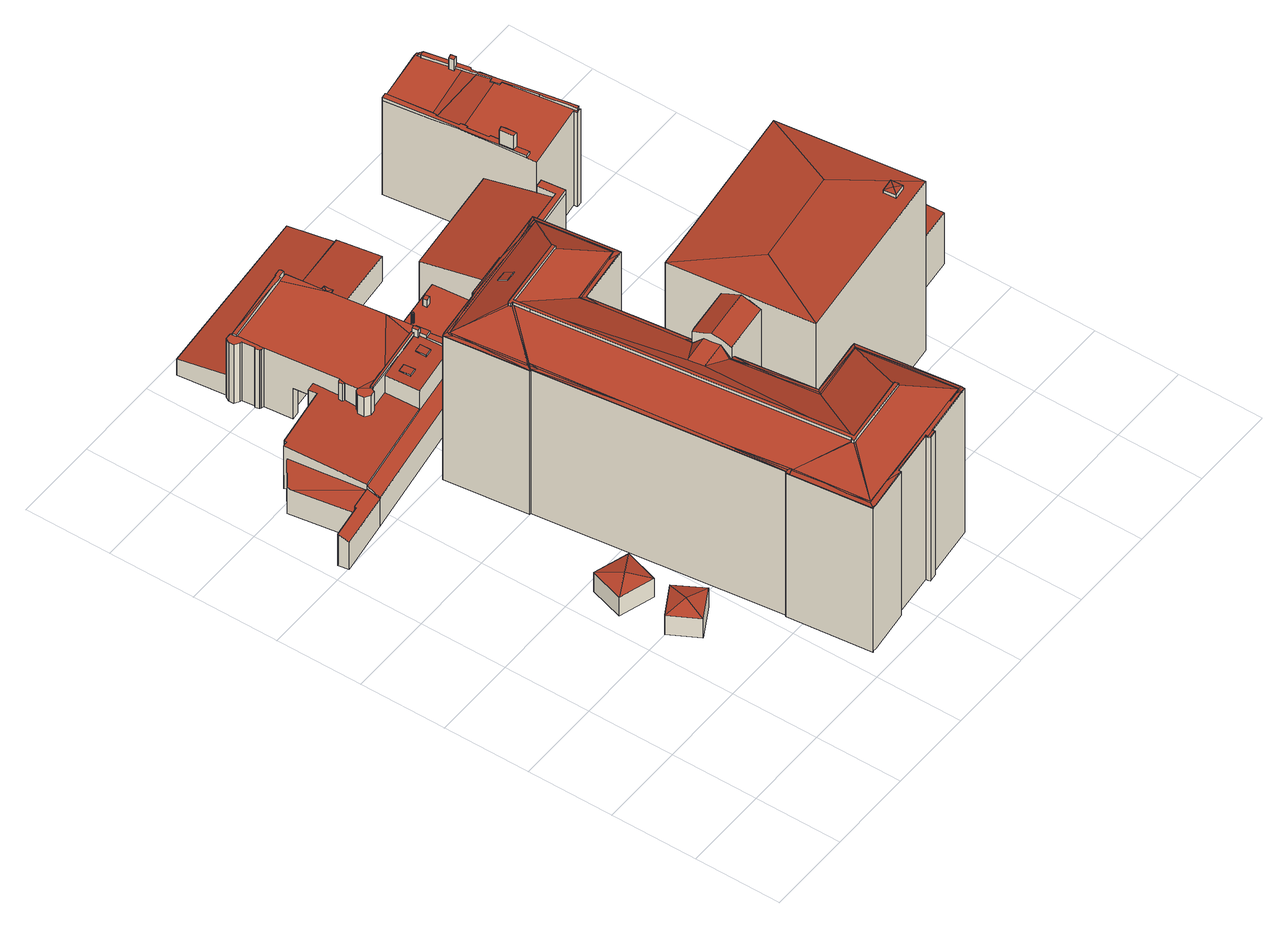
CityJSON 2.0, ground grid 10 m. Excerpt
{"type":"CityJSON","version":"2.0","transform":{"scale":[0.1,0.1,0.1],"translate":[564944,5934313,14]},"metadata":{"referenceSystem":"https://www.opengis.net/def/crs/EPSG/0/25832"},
"CityObjects":{
"building1":{"type":"Building","attributes":{"Grundfläche 2D":"15.761692","Grundhöhe NN":"17.625"},"geometry":[{"type":"Solid","lod":"3","boundaries":[[[[0,1,2]],[[0,3,1]],[[0,2,4]],[[0,4,3]],[[5,6,2,1]],[[6,7,4,2]],[[7,8,3,4]],[[8,5,1,3]],[[8,7,6,5]]]],"semantics":{"surfaces":[{"type":"RoofSurface"},{"type":"WallSurface"},{"type":"GroundSurface"}],"values":[[0,0,0,0,1,1,1,1,2]]}}]},
"building2":{"type":"Building","attributes":{"Grundfläche 2D":"17.175354","Grundhöhe NN":"17.719"},"geometry":[{"type":"Solid","lod":"3","boundaries":[[[[9,10,11]],[[9,12,10]],[[9,11,13]],[[9,13,12]],[[14,15,11,10]],[[15,16,13,11]],[[16,17,12,13]],[[17,14,10,12]],[[17,16,15,14]]]],"semantics":{"surfaces":[{"type":"RoofSurface"},{"type":"WallSurface"},{"type":"GroundSurface"}],"values":[[0,0,0,0,1,1,1,1,2]]}}]},
"building3":{"type":"Building","attributes":{"Grundfläche 2D":"710.421505","Grundhöhe NN":"17.082"},"children":["building3-1"],"geometry":[{"type":"MultiSurface","lod":"3","boundaries":[[[18,19,20,21,22,23,24,25,26,27,28,29,30,31,32,33,34,35,36,37,38,39,40,41,42,43,44,45,46]],[[47,48,49,50,51,52,53,54,55]],[[56,57,58,59,60,61,48,47,62,56,63]],[[64,65,66,67,68,69,70,71,52,51,72,73,74,75,76,77,78]],[[79,77,76,80,81]],[[78,82,83,84,85,64]],[[67,86,68]],[[87,83,82]],[[88,83,87,89]],[[87,90,91,89]],[[92,93,91,90]],[[94,95,93]],[[96,97,93,95]],[[91,93,98]],[[93,97,98]],[[94,99,95]],[[100,59,101,59]],[[100,60,59]],[[100,102,103,60]],[[104,102,105]],[[104,103,102]],[[105,106,104]],[[106,107,104]],[[104,107,108,109]],[[109,108,110,111]],[[111,112,109]],[[112,113,114,109]],[[114,115,109]],[[116,115,117,118]],[[118,119,120,116]],[[109,115,116]],[[121,122,123,124,120,119]],[[123,125,126,127,124]],[[128,126,125]],[[128,129,130,126]],[[129,131,132,130]],[[131,133,134,135,132]],[[134,136,137,138,139,135]],[[138,137,140,141,142,143,144]],[[143,145,146,147]],[[145,143,142]],[[148,149,147,146]],[[150,147,149,151,152,153]],[[154,153,152]],[[130,155,156,126]],[[157,158,159]],[[95,159,158]],[[160,161,162,163,157]],[[161,164,162]],[[165,149,148]],[[166,167,168,169,170,162,164,152,151,149,165]],[[142,141,140,171]],[[171,165,142]],[[146,145,165,148]],[[165,145,142]],[[140,137,172,171]],[[173,171,172,136]],[[173,136,174,133]],[[131,173,133]],[[129,173,131]],[[125,123,175]],[[129,125,175,173]],[[121,175,123,122]],[[121,119,175]],[[119,118,175]],[[176,117,115]],[[176,115,114]],[[176,175,118,117]],[[177,113,112,111]],[[111,110,177]],[[177,176,114,113]],[[178,100,59]],[[107,106,178]],[[178,106,105,102]],[[102,179,178]],[[179,102,100]],[[179,100,178]],[[177,110,108]],[[62,180,57,56]],[[59,58,57,180,178,59,101]],[[62,47,180]],[[54,180,47,55]],[[54,53,180]],[[53,52,180]],[[84,180,52,68]],[[86,67,84]],[[86,84,68]],[[67,66,84]],[[84,66,65]],[[84,65,64]],[[84,64,85]],[[84,83,84,85]],[[84,83,88,89,181]],[[89,91,181]],[[181,91,182,183]],[[97,96,95,158,183,182,98]],[[184,185,84,181]],[[186,187,188,189,180,84,185]],[[183,190,191,192,184,181]],[[158,163,193,190,183]],[[170,194,193,163,162]],[[171,173,195,196]],[[195,173,175,197,198,199]],[[200,166,165,171,196,201]],[[197,175,202,203]],[[177,204,205,206]],[[177,108,107,178,207,208,209,204]],[[210,202,175,176,206]],[[177,206,176]],[[211,180,189]],[[212,178,180,211]],[[212,213,178]],[[178,213,207]],[[157,163,158]],[[214,164,161]],[[215,216,217,218,219,220]],[[221,222,217,216,223,224]],[[205,204,209,208,43,42,41]],[[208,207,44,43]],[[207,213,212,46,45,44]],[[212,211,18,46]],[[189,188,187,186,21,20,19,18,211]],[[186,185,184,192,24,23,22,21]],[[26,25,24,192,191,190]],[[190,193,194,28,27,26]],[[169,168,167,31,30,29,28,194,170]],[[167,166,200,201,33,32,31]],[[199,35,34,33,201,196,195]],[[197,203,37,36,35,199,198]],[[203,202,210,39,38,37]],[[210,206,40,39]],[[206,205,41,40]],[[49,48,225,226,227,228,72,51,50]],[[228,229,73,72]],[[229,230,75,74,73]],[[230,231,232,80,76,75]],[[232,233,234,79,81,80]],[[234,235,77,79]],[[235,236,82,78,77]],[[82,236,237,90,87]],[[90,237,238,93,92]],[[238,239,94,93]],[[99,159,95]],[[182,91,98]],[[89,88,89,91]],[[70,68,52,71]],[[70,69,68]],[[54,53,52,53]],[[54,53,54,55]],[[125,129,128]],[[133,174,134,133,131]],[[172,137,136,134,174,136]],[[151,152,151,149]],[[214,154,152]],[[240,241,147,150,153]],[[241,242,243,138,144,143,147]],[[138,243,244,135,139]],[[244,245,246,130,132,135]],[[246,247,155,130]],[[247,248,156,155]],[[248,249,126,156]],[[249,250,124,127,126]],[[124,250,251,116,120]],[[109,116,251,252]],[[252,253,104,109]],[[253,254,103,104]],[[60,103,254,225,48,61]],[[154,220,219,218,255,256,240,153]],[[157,159,99,224,223,216,215,220,154,214,161,160]],[[221,224,99,94,239,257,258,222]],[[255,218,217,222,258]],[[241,240,256,259]],[[260,243,242,241,259,261]],[[244,243,260,262]],[[263,246,245,244,262,264]],[[247,246,263,265]],[[248,247,265,266]],[[249,248,266,267]],[[250,249,267,268]],[[251,250,268,269]],[[252,251,269,270]],[[253,252,270,271]],[[254,253,271,272]],[[225,254,272,273]],[[274,275,228,227,226,225,273,276]],[[229,228,275,277]],[[230,229,277,278]],[[279,232,231,230,278,280]],[[281,234,233,232,279,282]],[[235,234,281,283]],[[236,235,283,284]],[[237,236,284,285]],[[238,237,285,286]],[[239,238,286,257]],[[282,279,280,278,277,275,274,276,273,272,271,270,269,268,267,266,265,263,264,262,260,261,259,256,255,258,257,286,285,284,283,281]]],"semantics":{"surfaces":[{"type":"RoofSurface"},{"type":"WallSurface"},{"type":"GroundSurface"}],"values":[0,0,0,0,0,0,0,0,0,0,0,0,0,0,0,0,0,0,0,0,0,0,0,0,0,0,0,0,0,0,0,0,0,0,0,0,0,0,0,0,0,0,0,0,0,0,0,0,0,0,0,0,0,0,0,0,0,0,0,0,0,0,0,0,0,0,0,0,0,0,0,0,0,0,0,0,0,0,0,0,0,0,0,0,0,0,0,0,0,0,0,0,0,0,0,0,0,0,0,0,0,0,0,0,0,0,0,0,0,0,0,0,0,0,0,0,0,1,1,1,1,1,1,1,1,1,1,1,1,1,1,1,1,1,1,1,1,1,1,1,1,1,1,1,1,1,1,1,1,1,1,1,1,1,1,1,1,1,1,1,1,1,1,1,1,1,1,1,1,1,1,1,1,1,1,1,1,1,1,1,1,1,1,1,1,1,1,1,1,1,1,1,1,1,2]}}]},
"building3-1":{"type":"BuildingInstallation","parents":["building3"],"geometry":[{"type":"MultiSurface","lod":"3","boundaries":[[[287,288,289,290]],[[290,289,291,292]],[[287,290,292,293]],[[288,287,293,294]],[[289,288,294,291]]],"semantics":{"surfaces":[{"type":"RoofSurface"},{"type":"WallSurface"}],"values":[0,1,1,1,1]}}]},
"building4":{"type":"Building","attributes":{"Grundfläche 2D":"475.660604","Grundhöhe NN":"16.672"},"children":["building4-1","building4-2","building4-3","building4-4","building4-5","building4-6","building4-7","building4-8"],"geometry":[{"type":"Solid","lod":"3","boundaries":[[[[295,296,297,298,299,300,301,302,303,304,305,306,307]],[[308,304,303]],[[309,310,311]],[[311,310,312,313]],[[314,310,307,315]],[[316,310,314,317]],[[317,318,319,320,321,322,323,324,325,313,312,310,316]],[[326,327,328,317,314]],[[319,318,329,330,331,332,320]],[[333,334,335,336,337,338,339,340,341,342,323,322,321,343,344,345]],[[346,325,324,347,348,349]],[[350,351,311,313,352,353,354]],[[355,356,357,358,359,360,361]],[[362,363,364,365,366,367,368]],[[369,370,371,372,373,374,375,376,377,378]],[[379,380,381,382]],[[381,383,382]],[[384,385,386,387,388,389]],[[390,391,392,393,394,395,396,397,398,399,400,401,402,403,404,405,406,407,408,409,410,411,412,413]],[[365,384,389,366]],[[366,389,414,415,367]],[[368,367,415,416]],[[375,374,417,418]],[[376,375,418,419]],[[377,376,419,420]],[[295,411,410,296]],[[296,410,364,363,297]],[[297,363,362,298]],[[299,298,362,368,300]],[[302,301,300,368,416,421,303]],[[308,303,421,422]],[[422,327,308]],[[305,304,308,327,326,314]],[[305,314,315,306]],[[315,307,306]],[[380,379,423,424]],[[383,381,380,424,425]],[[311,413,412,309]],[[295,307,310,309,412,411]],[[327,422,426,328]],[[318,317,328,426,427,428,429,430,431,356,355,329]],[[329,355,361,330]],[[373,372,331,330,361,360]],[[331,372,371,332]],[[332,371,370,320]],[[320,370,369,321]],[[321,369,378,343]],[[432,344,343,378,377,420]],[[345,344,432,433]],[[333,345,433,434]],[[334,333,434,435]],[[335,334,435,436]],[[336,335,436,437]],[[337,336,437,438]],[[338,337,438,439]],[[339,338,439,440]],[[340,339,440,441]],[[442,341,340,441]],[[342,341,442,443]],[[323,342,443,444]],[[323,444,445,446,447,448,449,403,402,324]],[[347,324,402,401,400]],[[347,400,399,348]],[[348,399,398,349]],[[349,398,397,346]],[[346,397,396,325]],[[325,396,395,313]],[[313,395,394,352]],[[352,394,393,353]],[[353,393,392,354]],[[354,392,391,350]],[[350,391,390,351]],[[351,390,413,311]],[[357,356,431,450]],[[358,357,450,451]],[[360,359,358,451,417,374,373]],[[384,382,383,385]],[[385,383,425,452,386]],[[387,386,452,453]],[[388,387,453,454]],[[389,388,454,414]],[[404,403,449,455]],[[405,404,455,456]],[[406,405,456,457]],[[407,406,457,458]],[[408,407,458,459]],[[382,384,365,409,408,459,423,379]],[[409,365,364,410]],[[460,461,428,427]],[[430,429,462,463]],[[462,464,465,463]],[[465,464,446,445]],[[466,448,447,467]],[[467,461,460,466]],[[449,448,466,460,427,426,422,421,416,415,414,454,453,452,425,424,423,459,458,457,456,455]],[[444,443,442,441,440,439,438,437,436,435,434,433,432,420,419,418,417,451,450,431,430,463,465,445]],[[464,462,429,428,461,467,447,446]]]],"semantics":{"surfaces":[{"type":"RoofSurface"},{"type":"WallSurface"},{"type":"GroundSurface"},{"type":"OuterCeilingSurface"}],"values":[[0,0,0,0,0,0,0,0,0,0,0,0,0,0,0,0,0,0,0,1,1,1,1,1,1,1,1,1,1,1,1,1,1,1,1,1,1,1,1,1,1,1,1,1,1,1,1,1,1,1,1,1,1,1,1,1,1,1,1,1,1,1,1,1,1,1,1,1,1,1,1,1,1,1,1,1,1,1,1,1,1,1,1,1,1,1,1,1,1,1,1,1,1,1,2,2,3]]}}]},
"building4-1":{"type":"BuildingInstallation","parents":["building4"],"geometry":[{"type":"MultiSurface","lod":"3","boundaries":[[[468,469,470,471,472]],[[473,297,298,472,471,470]],[[299,300,468,472,298]],[[469,468,300,301]]],"semantics":{"surfaces":[{"type":"RoofSurface"},{"type":"WallSurface"}],"values":[0,1,1,1]}}]},
"building4-2":{"type":"BuildingInstallation","parents":["building4"],"geometry":[{"type":"MultiSurface","lod":"3","boundaries":[[[474,475,476,477]],[[477,476,478,479]],[[479,480,474,477]],[[480,481,475,474]],[[476,475,481,478]]],"semantics":{"surfaces":[{"type":"RoofSurface"},{"type":"WallSurface"}],"values":[0,1,1,1,1]}}]},
"building4-3":{"type":"BuildingInstallation","parents":["building4"],"geometry":[{"type":"MultiSurface","lod":"3","boundaries":[[[482,483,484,485,486]],[[484,483,487,488,306,489]],[[484,489,490,491,492,485]],[[492,493,494,482,486,485]],[[304,305,487,483,482,494]]],"semantics":{"surfaces":[{"type":"RoofSurface"},{"type":"WallSurface"}],"values":[0,1,1,1,1]}}]},
"building4-4":{"type":"BuildingInstallation","parents":["building4"],"geometry":[{"type":"MultiSurface","lod":"3","boundaries":[[[495,496,497,498]],[[495,498,499,500]],[[498,497,501,499]],[[496,495,500,502]],[[497,496,502,501]]],"semantics":{"surfaces":[{"type":"RoofSurface"},{"type":"WallSurface"}],"values":[0,1,1,1,1]}}]},
"building4-5":{"type":"BuildingInstallation","parents":["building4"],"geometry":[{"type":"MultiSurface","lod":"3","boundaries":[[[503,504,494,493,492,491,505,506]],[[470,469,506,505]],[[473,470,505,491,490]],[[301,302,303,503,506,469]],[[303,308,504,503]],[[494,504,308,304]]],"semantics":{"surfaces":[{"type":"RoofSurface"},{"type":"WallSurface"}],"values":[0,1,1,1,1,1]}}]},
"building4-6":{"type":"BuildingInstallation","parents":["building4"],"geometry":[{"type":"MultiSurface","lod":"3","boundaries":[[[507,508,509,510,511,488,487,512]],[[311,309,511,510,513]],[[511,309,310,307,315,306,488]],[[315,314,514,512,487,305,306]],[[507,512,514,316,515,516,517,312,513,510,509,508]]],"semantics":{"surfaces":[{"type":"RoofSurface"},{"type":"WallSurface"}],"values":[0,1,1,1,1]}}]},
"building4-7":{"type":"BuildingInstallation","parents":["building4"],"geometry":[{"type":"MultiSurface","lod":"3","boundaries":[[[518,519,520,521,522]],[[523,524,525,526,518,522,527,528,529]],[[530,531,319,330,529,528,527,522,521,520,532,322]],[[529,330,331,524,523]],[[331,332,525,524]],[[332,320,526,525]],[[320,321,533,519,518,526]],[[520,519,533,532]]],"semantics":{"surfaces":[{"type":"RoofSurface"},{"type":"WallSurface"}],"values":[0,0,1,1,1,1,1,1]}}]},
"building4-8":{"type":"BuildingInstallation","parents":["building4"],"geometry":[{"type":"MultiSurface","lod":"3","boundaries":[[[534,535,536,537,538]],[[536,539,540,537]],[[541,536,535,534,542,543]],[[536,541,543,544,539]],[[545,546,547,534,538,537]],[[547,548,543,542,534]],[[543,548,549,539,544]],[[539,549,545,537,540]]],"semantics":{"surfaces":[{"type":"RoofSurface"},{"type":"WallSurface"}],"values":[0,0,0,0,1,1,1,1]}}]},
"building5":{"type":"Building","attributes":{"Grundfläche 2D":"185.654263","Grundhöhe NN":"17.090"},"children":["building5-1","building5-2","building5-3"],"geometry":[{"type":"MultiSurface","lod":"3","boundaries":[[[550,551,552,553,554,555,556,557,558,559]],[[560,561,562,563,564,565,566,567,568,569,570,571,572]],[[573,574,575,576,577]],[[578,579,553,552]],[[579,580,554,553]],[[580,581,555,554]],[[581,582,556,555]],[[583,557,556,582]],[[583,584,558,557]],[[584,574,559,558]],[[574,573,550,559]],[[577,570,551,550,573]],[[569,578,552,551,570]],[[584,583,585,586]],[[574,584,586,587]],[[575,574,587,588]],[[576,575,588,589]],[[570,569,578,577,576,589,590,571]],[[579,578,569,591,592]],[[580,579,592,593]],[[581,580,593,594]],[[582,581,594,595]],[[583,582,595,585]],[[560,572,596,597]],[[561,560,597,598]],[[562,561,598,599]],[[563,562,599,600]],[[564,563,600,601]],[[565,564,601,602]],[[566,565,602,603]],[[567,566,603,604]],[[568,567,604,605]],[[569,568,605,591]],[[572,571,590,596]],[[602,601,600,599,598,597,596,590,589,588,587,586,585,595,594,593,592,591,605,604,603]]],"semantics":{"surfaces":[{"type":"RoofSurface"},{"type":"WallSurface"},{"type":"GroundSurface"}],"values":[0,0,0,1,1,1,1,1,1,1,1,1,1,1,1,1,1,1,1,1,1,1,1,1,1,1,1,1,1,1,1,1,1,1,2]}}]},
"building5-1":{"type":"BuildingInstallation","parents":["building5"],"geometry":[{"type":"MultiSurface","lod":"3","boundaries":[[[606,607,608,609,610,611,612,613,614,615,616]],[[617,618,607,606]],[[618,619,608,607]],[[619,620,609,608]],[[621,622,616,615]],[[622,617,606,616]],[[620,623,610,609]],[[623,624,611,610]],[[624,625,612,611]],[[625,626,613,612]],[[614,613,626,627]],[[627,621,615,614]]],"semantics":{"surfaces":[{"type":"RoofSurface"},{"type":"WallSurface"}],"values":[0,1,1,1,1,1,1,1,1,1,1,1]}}]},
"building5-2":{"type":"BuildingInstallation","parents":["building5"],"geometry":[{"type":"MultiSurface","lod":"3","boundaries":[[[628,629,630,631]],[[631,630,632,633]],[[633,634,628,631]],[[629,628,634,635]],[[635,632,630,629]]],"semantics":{"surfaces":[{"type":"RoofSurface"},{"type":"WallSurface"}],"values":[0,1,1,1,1]}}]},
"building5-3":{"type":"BuildingInstallation","parents":["building5"],"geometry":[{"type":"MultiSurface","lod":"3","boundaries":[[[636,637,638,639]],[[640,641,639,638]],[[641,642,636,639]],[[642,643,637,636]],[[643,640,638,637]],[[643,642,641,640]]],"semantics":{"surfaces":[{"type":"RoofSurface"},{"type":"WallSurface"},{"type":"OuterCeilingSurface"}],"values":[0,1,1,1,1,2]}}]},
"building6":{"type":"Building","attributes":{"Grundfläche 2D":"515.002948","Grundhöhe NN":"16.293"},"children":["building6-1","building6-2"],"geometry":[{"type":"Solid","lod":"3","boundaries":[[[[644,645,646]],[[644,647,648,645]],[[649,648,647]],[[649,646,645,648]],[[650,651,652,653]],[[651,654,655,652]],[[656,657,658,659,660,661]],[[655,654,662,663]],[[653,652,655,663,664]],[[665,666,650,653,664,667]],[[668,644,646,656,661,669]],[[647,644,668,670]],[[654,651,650,666,665,667,671,649,647,670,662]],[[657,656,646,649,671,672]],[[659,658,673,674]],[[660,659,674,675]],[[661,660,675,669]],[[658,657,672,673]],[[667,664,663,662,670,668,669,675,674,673,672,671]]]],"semantics":{"surfaces":[{"type":"RoofSurface"},{"type":"WallSurface"},{"type":"GroundSurface"}],"values":[[0,0,0,0,0,0,0,1,1,1,1,1,1,1,1,1,1,1,2]]}}]},
"building6-1":{"type":"BuildingInstallation","parents":["building6"],"geometry":[{"type":"MultiSurface","lod":"3","boundaries":[[[676,677,678]],[[678,677,679]],[[680,677,676]],[[679,677,680]],[[676,678,681,682]],[[680,676,682,683]],[[683,684,679,680]],[[684,681,678,679]]],"semantics":{"surfaces":[{"type":"RoofSurface"},{"type":"WallSurface"}],"values":[0,0,0,0,1,1,1,1]}}]},
"building6-2":{"type":"BuildingInstallation","parents":["building6"],"geometry":[{"type":"MultiSurface","lod":"3","boundaries":[[[685,666,686,687]],[[688,689,687,686]],[[689,690,685,687]],[[690,665,666,685]],[[665,688,686,666]],[[665,690,689,688]]],"semantics":{"surfaces":[{"type":"RoofSurface"},{"type":"WallSurface"},{"type":"OuterCeilingSurface"}],"values":[0,1,1,1,1,2]}}]},
"building7":{"type":"Building","attributes":{"Grundfläche 2D":"132.477520","Grundhöhe NN":"14.733"},"children":["building7-1","building7-2","building7-3","building7-4"],"geometry":[{"type":"Solid","lod":"3","boundaries":[[[[691,692,693,694,695,696,697,698,699,700,701,702,703,704,705,706]],[[707,708,707,709]],[[710,711,709,712,698,697,696,695,713,714,715,716,717,718],[707,708,707,709]],[[719,720,721,722,723,711,710,718,717,724,725]],[[693,692,691,706,726,727]],[[728,729,714,713,695,694,693,727,730]],[[715,714,729,731]],[[716,715,731,732]],[[724,717,716,732,733,719,725]],[[734,735,722,721,720,719,733,736]],[[723,722,735,737]],[[738,739,701,700,699,698,712,709,711,723,737,740]],[[703,702,701,739,741]],[[742,705,704,703,741,743]],[[706,705,742,726]],[[728,730,727,726,742,743,741,739,738,740,737,735,734,736,733,732,731,729]]]],"semantics":{"surfaces":[{"type":"RoofSurface"},{"type":"WallSurface"},{"type":"GroundSurface"}],"values":[[0,0,0,0,1,1,1,1,1,1,1,1,1,1,1,2]]}}]},
"building7-1":{"type":"BuildingInstallation","parents":["building7"],"geometry":[{"type":"MultiSurface","lod":"3","boundaries":[[[744,745,746,747,748,749]],[[750,751,752,747,746,745,753]],[[752,754,748,747]],[[754,755,756,757,744,749,748]],[[745,744,757,753]]],"semantics":{"surfaces":[{"type":"RoofSurface"},{"type":"WallSurface"}],"values":[0,1,1,1,1]}}]},
"building7-2":{"type":"BuildingInstallation","parents":["building7"],"geometry":[{"type":"MultiSurface","lod":"3","boundaries":[[[758,759,725,760]],[[761,762,763,764,765,759,758,766,755,754,752,751,767,768,769,770,771,772,773,774,775,776,777,778,779,780,781,782,783]],[[724,725,759,765,716,717]],[[758,760,784]],[[766,758,784,785]],[[755,766,785,756]],[[786,787,788,708,789,790,791,774,773,772,771,770,769,768,767,751,750,718]],[[775,774,791,792]],[[792,696,793,776,775]],[[793,794,777,776]],[[777,794,795,778]],[[795,796,797,798,781,780,779,778]],[[798,691,782,781]],[[691,692,693,783,782]],[[693,694,695,713,714,763,762,761,783]],[[714,715,764,763]],[[715,716,765,764]]],"semantics":{"surfaces":[{"type":"RoofSurface"},{"type":"WallSurface"}],"values":[0,0,1,1,1,1,1,1,1,1,1,1,1,1,1,1,1]}}]},
"building7-3":{"type":"BuildingInstallation","parents":["building7"],"geometry":[{"type":"MultiSurface","lod":"3","boundaries":[[[799,800,801,802,803]],[[804,805,801,800]],[[805,806,802,801]],[[802,806,807,808,809,810,799,803]],[[810,804,800,799]]],"semantics":{"surfaces":[{"type":"RoofSurface"},{"type":"WallSurface"}],"values":[0,1,1,1,1]}}]},
"building7-4":{"type":"BuildingInstallation","parents":["building7"],"geometry":[{"type":"MultiSurface","lod":"3","boundaries":[[[811,812,813,806,805,804,810,814,815,816,817,818,819,820,821,822,823,824,825,826,827,828,829]],[[813,812,700,830]],[[830,807,806,813]],[[814,810,809,831]],[[831,832,815,814]],[[816,815,832,833]],[[833,834,817,816]],[[835,819,818,817,834,697]],[[835,836,820,819]],[[822,821,820,836,837,707]],[[707,838,823,822]],[[839,722,827,826,825,824,823,838,840,710]],[[828,827,722,723]],[[723,711,709,712,698,699,700,812,811,829,828]]],"semantics":{"surfaces":[{"type":"RoofSurface"},{"type":"WallSurface"}],"values":[0,1,1,1,1,1,1,1,1,1,1,1,1,1]}}]}
},
"vertices":[
[131,178,69],[159,171,63],[140,204,63],[122,151,63],[104,184,63],[159,171,36],[140,204,36],[104,184,36],[122,151,36],
[124,246,69],[150,260,64],[110,273,64],[138,221,63],[98,234,63],[150,260,37],[110,273,37],[98,234,37],[138,221,37],
[249,62,260],[251,62,260],[254,63,260],[336,72,260],[336,73,260],[335,75,260],[335,76,260],[334,76,260],[254,66,260],[253,77,260],[253,78,260],[209,438,260],[209,439,260],[209,440,260],[210,440,260],[291,449,260],[291,452,260],[291,453,260],[205,443,260],[203,442,260],[203,441,260],[203,439,260],[204,439,260],[206,439,260],[206,438,260],[208,420,260],[250,66,260],[249,65,260],[248,65,260],[211,15,234],[207,9,233],[208,10,233],[212,10,233],[260,16,233],[244,19,234],[228,17,234],[220,16,234],[212,15,234],[209,24,234],[207,41,234],[206,65,234],[201,102,234],[196,101,233],[206,14,233],[210,15,234],[210,26,234],[378,33,234],[371,32,234],[362,31,234],[367,32,234],[365,33,234],[325,28,234],[316,27,234],[259,20,234],[263,16,233],[262,19,233],[312,24,233],[316,25,233],[316,22,233],[325,24,233],[385,31,233],[326,21,233],[317,20,233],[318,20,233],[389,31,233],[385,35,234],[384,35,234],[384,33,234],[370,33,234],[389,35,233],[378,95,234],[371,148,234],[375,153,233],[371,149,234],[371,153,233],[305,145,233],[293,238,233],[292,215,234],[295,184,234],[302,143,233],[301,141,234],[289,237,234],[202,103,234],[202,102,234],[201,105,234],[196,106,233],[198,106,233],[200,107,233],[192,178,233],[192,179,233],[180,288,234],[164,387,233],[179,293,234],[168,381,234],[167,391,233],[168,391,234],[166,391,234],[166,392,234],[162,387,233],[165,393,234],[159,447,234],[155,474,234],[151,480,233],[155,479,234],[156,480,234],[156,481,234],[151,483,233],[178,483,234],[215,491,233],[156,484,233],[268,494,234],[294,497,234],[268,498,233],[311,499,234],[328,505,233],[327,501,234],[328,501,234],[331,505,233],[328,500,234],[339,413,234],[343,408,233],[342,413,233],[337,413,234],[333,412,234],[327,411,234],[339,408,233],[341,408,233],[326,411,234],[271,403,234],[274,400,233],[269,404,234],[272,383,234],[283,324,233],[279,324,234],[283,290,234],[288,282,233],[284,281,234],[268,499,233],[214,493,233],[288,249,246],[287,238,234],[289,237,232],[286,259,246],[285,268,246],[253,264,246],[256,246,246],[283,280,234],[268,405,234],[210,440,256],[209,440,256],[209,439,256],[209,438,256],[210,431,256],[337,414,234],[338,414,234],[327,499,234],[328,501,233],[157,479,234],[167,393,234],[169,393,234],[203,102,234],[202,105,234],[212,16,234],[370,148,234],[302,141,234],[300,139,234],[335,75,257],[336,73,257],[336,72,256],[258,63,256],[254,63,256],[251,62,256],[254,66,256],[334,76,256],[335,76,256],[253,77,256],[253,78,256],[291,452,256],[291,450,256],[205,443,256],[214,444,256],[291,453,256],[289,449,256],[291,449,256],[203,441,256],[203,442,256],[206,438,256],[206,439,256],[204,439,256],[250,66,256],[208,420,256],[206,436,256],[203,439,256],[249,62,256],[248,65,256],[249,65,256],[284,281,232],[285,268,254],[286,259,258],[345,266,258],[342,288,249],[288,282,249],[284,281,249],[293,238,249],[347,244,249],[288,249,254],[289,237,249],[207,9,232],[208,10,232],[212,10,232],[263,16,232],[262,19,232],[316,25,232],[316,22,232],[317,20,232],[318,20,232],[326,21,232],[325,24,232],[389,31,232],[375,153,232],[305,145,232],[293,238,232],[288,282,232],[274,400,232],[341,408,232],[343,408,232],[331,505,232],[328,505,232],[268,498,232],[268,499,232],[214,493,232],[215,491,232],[151,483,232],[162,387,232],[164,387,232],[198,106,232],[196,106,232],[342,288,31],[288,282,31],[293,238,31],[347,244,31],[274,400,31],[343,408,31],[341,408,31],[331,505,31],[268,498,31],[328,505,31],[268,499,31],[214,493,31],[215,491,31],[151,483,31],[162,387,31],[164,387,31],[198,106,31],[196,106,31],[207,9,31],[212,10,31],[263,16,31],[208,10,31],[262,19,31],[316,25,31],[317,20,31],[316,22,31],[326,21,31],[318,20,31],[325,24,31],[389,31,31],[375,153,31],[305,145,31],
[249,480,240],[237,479,240],[238,468,246],[250,469,246],[238,468,245],[250,469,245],[249,480,239],[237,479,239],
[173,568,106],[178,530,103],[240,539,103],[240,538,103],[247,539,103],[248,539,103],[244,565,105],[243,573,106],[242,579,106],[236,579,106],[232,578,106],[232,576,106],[201,572,106],[242,580,106],[149,565,109],[173,568,108],[149,566,109],[166,570,108],[141,577,109],[232,578,105],[232,576,105],[179,572,108],[241,615,105],[233,678,105],[217,725,105],[216,729,105],[130,718,109],[130,713,109],[132,683,109],[141,599,109],[140,592,109],[236,579,105],[242,580,105],[245,580,105],[228,726,105],[225,726,105],[224,731,105],[216,730,105],[118,709,109],[124,705,109],[126,705,109],[128,690,109],[127,690,109],[126,689,109],[127,685,109],[128,684,109],[129,684,109],[129,683,109],[128,720,109],[121,720,109],[118,715,109],[139,592,109],[138,598,109],[137,597,109],[137,593,109],[141,561,109],[147,562,109],[138,577,109],[134,572,109],[135,565,109],[228,726,59],[233,678,62],[335,688,62],[330,739,58],[329,739,58],[225,729,58],[225,726,59],[240,538,75],[240,539,76],[178,530,76],[66,512,76],[68,498,66],[250,526,66],[248,539,75],[130,718,56],[216,729,56],[216,730,56],[224,731,56],[225,729,56],[329,739,56],[324,794,49],[117,776,49],[123,720,56],[128,720,56],[55,600,70],[29,581,63],[29,576,63],[66,512,70],[40,508,63],[66,512,72],[40,508,72],[40,506,71],[1,500,71],[3,488,65],[68,498,65],[147,562,82],[141,561,82],[135,565,82],[134,572,83],[138,577,83],[141,577,83],[140,592,85],[139,592,85],[137,593,85],[137,597,85],[138,598,86],[139,598,86],[141,599,86],[138,628,88],[128,627,88],[129,617,88],[59,606,88],[59,603,87],[54,603,87],[66,512,78],[178,530,78],[173,568,82],[149,565,82],[149,566,82],[68,498,27],[250,526,27],[248,539,27],[329,739,27],[324,794,27],[117,776,27],[123,720,27],[242,579,27],[242,580,27],[55,600,27],[29,581,27],[40,508,27],[245,580,27],[238,638,27],[238,638,70],[235,666,70],[235,666,27],[233,678,27],[121,720,27],[118,715,27],[118,709,27],[124,705,27],[126,705,27],[128,690,27],[127,690,27],[126,689,27],[127,685,27],[128,684,27],[129,684,27],[129,683,27],[132,683,27],[135,650,27],[135,650,70],[137,632,70],[137,632,27],[138,628,27],[335,688,27],[330,739,27],[40,506,27],[1,500,27],[3,488,27],[128,627,27],[129,617,27],[59,606,27],[59,603,27],[54,603,27],[146,627,27],[146,627,70],[143,656,70],[143,656,27],[144,651,70],[144,651,27],[145,633,27],[145,633,70],
[248,539,107],[244,565,107],[237,564,107],[240,539,107],[240,538,107],[237,564,105],
[227,552,106],[226,564,107],[217,563,107],[218,551,106],[217,563,105],[218,551,104],[227,552,104],[226,564,105],
[236,579,116],[232,578,116],[233,571,116],[237,572,116],[237,575,116],[232,578,111],[232,576,111],[233,571,106],[236,572,106],[236,572,110],[237,572,110],[237,575,110],[236,579,110],
[197,549,106],[195,561,107],[186,560,107],[188,548,106],[188,548,104],[197,549,104],[186,560,106],[195,561,106],
[242,579,110],[242,580,110],[237,564,110],[244,565,110],
[173,571,111],[170,571,111],[169,571,111],[149,568,111],[149,565,111],[232,579,111],[149,568,109],[232,579,105],[173,571,108],[170,571,108],[169,571,108],
[130,718,111],[128,718,111],[129,713,111],[130,713,111],[203,723,111],[225,729,111],[224,731,111],[216,730,111],[216,729,111],[216,724,111],[217,725,111],[225,726,111],[203,723,105],[216,724,105],[129,713,109],[128,718,109],
[271,700,62],[266,704,62],[265,704,62],[261,699,62],[266,699,62],[260,709,62],[261,704,62],[266,705,62],[270,705,62],[270,710,62],[265,710,62],[261,699,61],[266,699,61],[271,700,61],[270,710,60],[260,709,60],
[467,576,106],[338,560,106],[339,553,106],[409,562,106],[410,559,106],[418,561,106],[418,563,106],[477,571,106],[474,598,106],[465,597,106],[245,580,63],[242,580,63],[242,579,63],[247,539,63],[248,539,63],[300,545,63],[300,542,63],[310,543,63],[310,550,63],[339,553,63],[338,560,63],[332,626,63],[241,615,63],[467,576,100],[465,597,97],[458,655,87],[331,641,87],[338,560,101],[339,553,102],[409,562,102],[410,559,102],[418,561,102],[418,563,102],[477,571,101],[474,598,97],[477,571,31],[474,598,31],[465,597,31],[458,655,31],[331,641,31],[332,626,31],[339,553,31],[409,562,31],[410,559,31],[418,561,31],[418,563,31],[241,615,31],[245,580,31],[242,580,31],[242,579,31],[247,539,31],[248,539,31],[300,545,31],[300,542,31],[310,543,31],[310,550,31],
[280,613,76],[279,613,76],[279,612,76],[278,612,76],[278,611,76],[279,611,76],[279,610,76],[280,610,76],[281,611,76],[281,612,76],[280,612,76],[280,613,63],[279,613,63],[279,612,63],[278,612,63],[281,612,63],[280,612,63],[278,611,63],[279,611,63],[279,610,63],[280,610,63],[281,611,63],
[309,618,73],[304,617,73],[304,612,73],[310,613,73],[304,612,63],[310,613,63],[309,618,63],[304,617,63],
[416,659,62],[367,654,62],[368,645,62],[417,651,62],[368,645,60],[417,651,60],[416,659,60],[367,654,60],
[354,183,260],[398,272,266],[335,350,260],[571,209,260],[511,287,266],[551,376,260],[555,341,95],[561,296,98],[670,309,98],[665,353,95],[566,250,95],[675,262,95],[335,350,61],[347,351,61],[341,408,61],[274,400,61],[283,324,61],[337,331,61],[566,250,23],[675,262,23],[665,353,23],[555,341,55],[555,341,61],[555,341,23],[354,183,23],[337,331,23],[571,209,23],[551,376,23],[347,351,23],[341,408,23],[274,400,23],[283,324,23],
[535,218,266],[541,226,267],[533,232,266],[548,234,266],[549,220,266],[533,232,262],[535,218,261],[549,220,261],[548,234,262],
[553,363,57],[662,353,61],[659,374,57],[662,353,55],[659,374,55],[553,363,55],
[547,606,139],[542,634,140],[541,640,140],[539,646,140],[531,691,142],[525,691,142],[462,681,142],[455,680,142],[461,635,140],[464,608,139],[465,597,139],[474,598,139],[542,608,139],[542,605,139],[543,604,139],[548,604,139],[456,711,140],[525,712,141],[452,711,140],[457,716,140],[451,715,140],[455,684,142],[528,710,141],[527,712,141],[526,719,140],[528,721,140],[526,727,140],[522,727,140],[516,777,139],[513,777,139],[512,777,139],[451,768,139],[445,767,139],[525,735,140],[517,776,139],[548,604,7],[541,640,7],[528,710,7],[527,712,7],[531,691,7],[526,719,7],[528,721,7],[516,777,7],[512,777,7],[451,768,7],[513,777,7],[445,767,7],[455,680,7],[465,597,7],[455,684,7],[542,608,7],[543,604,7],[542,605,7],
[516,739,155],[517,733,155],[520,734,155],[522,734,155],[521,740,155],[519,740,155],[520,734,140],[520,734,143],[522,734,143],[517,733,140],[521,740,143],[519,740,143],[519,740,139],[516,739,139],
[514,770,143],[518,771,143],[513,775,139],[531,691,143],[528,710,143],[527,712,143],[526,719,143],[528,721,143],[513,770,143],[522,727,143],[522,726,143],[523,719,143],[523,718,143],[525,712,143],[525,711,143],[525,709,143],[528,696,143],[524,695,143],[526,685,143],[530,685,143],[537,646,143],[538,638,143],[542,617,143],[544,605,143],[547,606,143],[541,640,143],[514,770,139],[513,770,139],[522,726,140],[523,719,140],[523,718,140],[525,711,141],[525,709,141],[528,696,142],[524,695,142],[526,685,142],[530,685,142],[537,646,140],[538,638,140],[542,617,139],[544,605,139],
[466,640,162],[461,639,162],[463,623,162],[468,623,162],[467,635,162],[461,639,143],[463,623,143],[468,623,143],[468,623,140],[467,635,140],[466,640,141],[466,640,143],
[455,680,143],[464,608,143],[470,609,143],[465,652,143],[463,652,143],[460,677,143],[462,677,143],[462,681,143],[461,685,143],[459,685,143],[459,686,143],[456,711,143],[457,711,143],[457,715,143],[457,716,143],[457,717,143],[451,768,143],[445,767,143],[455,684,143],[470,609,139],[465,652,141],[463,652,141],[460,677,142],[462,677,142],[461,685,142],[459,685,142],[459,686,142],[457,711,140],[457,717,140],[457,715,140]
]}
